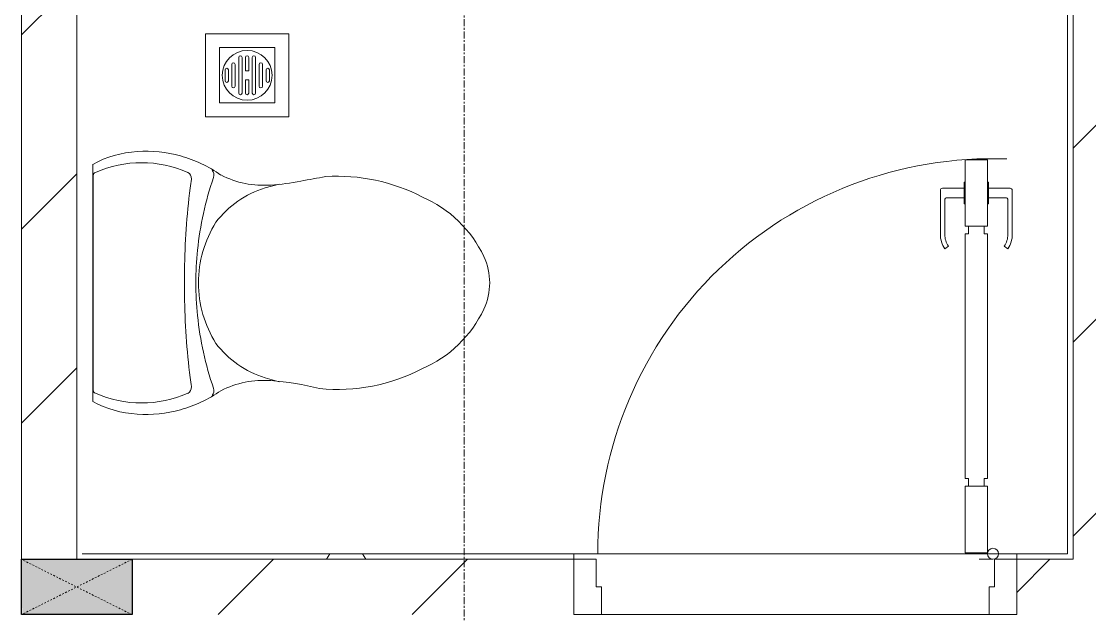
# Model space of a CAD drawing. Header units: millimetres. Extents: x 5121 to 246734, y -48180 to 129206.
# Drawn here: x 111253 to 113183, y 28837 to 29909 of the extents above; entities that cross this region are included whole.
import ezdxf

# ---------------------------------------------------------------- set-up
doc = ezdxf.new("R2010")
doc.units = ezdxf.units.MM
doc.linetypes.add('Dash', pattern=[6, 3, -3])
doc.linetypes.add('Grid Line', pattern=[22.225, 12.7, -3.175, 3.175, -3.175])
for name, color, linetype, lineweight in [('0-1', 7, 'Continuous', 5), ('A-DETL-GENF-1', 50, 'Continuous', 9), ('A-DOOR-1', 253, 'Continuous', 9), ('A-DOOR-2', 50, 'Continuous', 9), ('A-FLOR-1', 50, 'Continuous', 9), ('A-WALL-1', 250, 'Continuous', 18), ('A-WALL-2', 50, 'Continuous', 9), ('A-WALL-PATT-1', 9, 'Continuous', 9), ('I-WALL-1', 50, 'Continuous', 9), ('M-EQPM-1', 253, 'Continuous', 9), ('P-SANR-FIXT-1', 253, 'Continuous', 9), ('S-COLS-2', 10, 'Continuous', 25), ('S-COLS-3', 50, 'Continuous', 9), ('S-COLS-4', 253, 'Continuous', 9), ('S-COLS-HDLN-1', 50, 'Dash', 9), ('S-GRID-1', 1, 'Grid Line', 9)]:
    doc.layers.add(name, color=color, linetype=linetype, lineweight=lineweight)
pattern_1 = [(45, (0, 0), (-175.3625, 175.3625), [])]
pattern_2 = [(0, (0, 0), (1259.84, 314.96), [103.937, -840.943, 103.937, -840.943, -5039.36]), (0, (0, 0), (1259.84, 314.96), [-1889.76, 103.937, -1785.823, 103.937, -840.943, -2204.72]), (0, (0, 0), (1259.84, 314.96), [-4724.4, 103.937, -525.983, 103.937, -1470.863]), (120, (472.44, 157.48), (-902.6834, 933.57344), [103.937, -840.943, 103.937, -5880.303]), (120, (472.44, 157.48), (-902.6834, 933.57344), [-1048.817, -840.943, 103.937, -1785.823, -3149.6]), (120, (472.44, 157.48), (-902.6834, 933.57344), [-3779.52, 103.937, -840.943, 103.937, -2100.783]), (120, (472.44, 157.48), (-902.6834, 933.57344), [-4828.337, -525.983, 103.937, -1470.863]), (240, (629.92, 787.4), (-357.1566, -1248.53344), [103.937, -840.943, 103.937, -5880.303]), (240, (629.92, 787.4), (-357.1566, -1248.53344), [-1048.817, -840.943, 103.937, -1785.823, -3149.6]), (240, (629.92, 787.4), (-357.1566, -1248.53344), [-3779.52, 103.937, -840.943, 103.937, -2100.783]), (240, (629.92, 787.4), (-357.1566, -1248.53344), [-4828.337, -525.983, 103.937, -1470.863])]

# ---------------------------------------------------------------- blocks, each defined once
blk = doc.blocks.new('DOOR_CW_01 CANH MO-PANEL KINH - DIG_02-800x2200-CỬA NHÔM KÍNH-401063-TKCS_MB TỔNG THỂ TẦNG 1')
at = {"layer": 'A-DETL-GENF-1'}
for p, q in [((-347, -182), (-347, -62)), ((-347, -62), (-307, -62)), ((-307, -62), (-307, -182)), ((-307, -182), (-347, -182)), ((-341, -196), (-341, -182)), ((-341, -182), (-313, -182)), ((-313, -182), (-313, -196)), ((-347, -196), (-341, -196)), ((-347, -638), (-347, -196)), ((-307, -196), (-313, -196)), ((-307, -196), (-307, -638)), ((-383.9, -611.2), (-377.3, -615.8)), ((-270.1, -611.2), (-276.7, -615.8)), ((-392, -637), (-392, -716.5)), ((-384, -699.5), (-384, -637)), ((-347, -638), (-341, -638)), ((-307, -652), (-347, -652)), ((-347, -652), (-347, -772)), ((-341, -652), (-341, -638)), ((-313, -652), (-341, -652)), ((-307, -638), (-313, -638)), ((-313, -638), (-313, -652)), ((-307, -772), (-307, -652)), ((-270, -699.5), (-270, -637)), ((-262, -637), (-262, -716.5)), ((-349, -692.2), (-349, -731.8)), ((-347, -692.2), (-349, -692.2)), ((-347, -692.2), (-347, -731.8)), ((-307, -692.2), (-307, -731.8)), ((-307, -692.2), (-305, -692.2)), ((-305, -692.2), (-305, -731.8)), ((-349, -703.5), (-380, -703.5)), ((-305, -703.5), (-274, -703.5)), ((-349, -720.5), (-388, -720.5)), ((-349, -731.8), (-347, -731.8)), ((-305, -731.8), (-307, -731.8)), ((-305, -720.5), (-266, -720.5)), ((-347, -772), (-307, -772))]:
    blk.add_line(p, q, dxfattribs=at)
blk.add_circle((-357, -60), 10, dxfattribs=at)
for centre, radius, start, end in [((-357, -60), 714, 268, 0), ((-347, -637), 45, 145, 180), ((-347, -637), 37, 145, 180), ((-307, -637), 37, 0, 35), ((-307, -637), 45, 360, 35), ((-380, -699.5), 4, 180, 270), ((-274, -699.5), 4, 270, 0), ((-388, -716.5), 4, 180, 270), ((-266, -716.5), 4, 270, 0)]:
    blk.add_arc(centre, radius, start, end, dxfattribs=at)
at = {"layer": 'A-DOOR-2'}
for p, q in [((-400, -50), (-400, 50)), ((-400, 50), (-350, 50)), ((-350, 50), (-350, 0)), ((350, 0), (350, 50)), ((350, 50), (400, 50)), ((400, 50), (400, -50)), ((-360, 0), (-360, -50)), ((-350, 0), (-360, 0)), ((360, 0), (350, 0)), ((360, -50), (360, 0)), ((-360, -50), (-400, -50)), ((-357, -50), (-332, -50)), ((400, -50), (360, -50))]:
    blk.add_line(p, q, dxfattribs=at)
blk = doc.blocks.new('TOILET - TOILET-348229-TKCS_MB TỔNG THỂ TẦNG 1')
at = {"layer": 'P-SANR-FIXT-1'}
for p, q in [((214.2, -19.1), (-214.2, -19.1)), ((194, -19.9), (-194, -19.9)), ((-171.7, -330.3), (-178.6, -355.5)), ((171.7, -330.3), (178.6, -355.5))]:
    blk.add_line(p, q, dxfattribs=at)
for centre, radius, start, end in [((-46.1, -111.1), 191.6, 151.2809, 176.4513), ((46.1, -111.1), 191.6, 3.5487, 28.7191), ((-9.8, -107.2), 207.3, 156.2862, 203.7138), ((-193.7, -26.4), 6.48, 92.3168, 156.2862), ((193.7, -26.4), 6.48, 23.7138, 87.6832), ((9.8, -107.2), 207.3, 336.2862, 23.7138), ((1.9, -114.1), 239.7, 176.4513, 195.2961), ((-1.9, -114.1), 239.7, 344.7039, 3.5487), ((-4, -115.7), 233.6, 195.2961, 215.2147), ((-189.1, -185.5), 11.7, 205.4105, 277.5788), ((-14.3, -1400.4), 1215.6, 90.3974, 97.407), ((0, -3462.8), 3278, 89.6026, 90.3974), ((14.3, -1400.4), 1215.6, 82.593, 89.6026), ((189.1, -185.5), 11.7, 262.4212, 334.5895), ((4, -115.7), 233.6, 324.7853, 344.7039), ((0.6, -792.1), 586.9, 95.8322, 108.9927), ((178.9, -2951.3), 2778.4, 97.2351, 97.5788), ((0, -416), 206.1, 90, 122.0732), ((0, -786.7), 581.5, 84.1678, 95.8322), ((0, -416), 206.1, 57.9268, 90), ((-0.6, -792.1), 586.9, 71.0073, 84.1678), ((-178.9, -2951.3), 2778.4, 82.4212, 82.7649), ((-195, -224.1), 13.8, 230.6724, 288.9927), ((-343.5, -327.4), 167.3, 355.4559, 27.38), ((-0.4, -384), 179.5, 127.4036, 162.5964), ((0.4, -384), 179.5, 17.4036, 52.5964), ((343.5, -327.4), 167.3, 152.62, 184.5441), ((195, -224.1), 13.8, 251.0073, 309.3276), ((-719.2, -297.5), 544.3, 346.0536, 355.4559), ((719.2, -297.5), 544.3, 184.5441, 190.2879), ((-1948.3, -805.1), 2171.2, 9.681, 10.8949), ((137.1, -461.2), 329.8, 174.3487, 207.6878), ((-137.1, -461.2), 329.8, 332.3122, 3.6835), ((45.1, -528.6), 217.6, 203.2216, 244.7718), ((-45.1, -528.6), 217.6, 295.2282, 336.7784), ((0, -624.4), 111.7, 244.7718, 295.2282)]:
    blk.add_arc(centre, radius, start, end, dxfattribs=at)
blk = doc.blocks.new('THU NUOC - THU NUOC-V72-TKCS_MB TỔNG THỂ TẦNG 1')
at = {"layer": 'M-EQPM-1'}
for p, q in [((-66.3, 70.6), (-66.3, -79.4)), ((83.7, 70.6), (-66.3, 70.6)), ((83.7, -79.4), (83.7, 70.6)), ((58.7, 45.6), (-41.3, 45.6)), ((-41.3, 45.6), (-41.3, -54.4)), ((58.7, -54.4), (58.7, 45.6)), ((-11, 23.3), (28.5, 23.3)), ((-1.1, 35.6), (18.5, 35.6)), ((18.5, 29.6), (-1.1, 29.6)), ((-23.3, 10.8), (40.9, 10.8)), ((40.9, 4.8), (-23.3, 4.8)), ((28.5, 17.3), (-11, 17.3)), ((-23.3, -1.2), (0.7, -1.2)), ((0.7, -7.2), (-23.3, -7.2)), ((-23.3, -13.6), (40.9, -13.6)), ((0.7, -1.2), (0.7, -7.2)), ((16.7, -1.2), (40.9, -1.2)), ((16.7, -7.2), (16.7, -1.2)), ((40.9, -7.2), (16.7, -7.2)), ((40.9, -19.6), (-23.3, -19.6)), ((-11, -26.1), (28.5, -26.1)), ((28.5, -32.1), (-11, -32.1)), ((-1.1, -38.5), (18.5, -38.5)), ((-41.3, -54.4), (58.7, -54.4)), ((18.5, -44.5), (-1.1, -44.5)), ((-66.3, -79.4), (83.7, -79.4))]:
    blk.add_line(p, q, dxfattribs=at)
for centre, radius, start, end in [((8.7, -4.4), 45, 0, 180), ((8.7, -4.4), 45, 0, 180), ((-11, 20.3), 3, 90, 270), ((-1.1, 32.6), 3, 90, 270), ((18.5, 32.6), 3, 270, 90), ((28.5, 20.3), 3, 270, 90), ((-23.3, 7.8), 3, 90, 270), ((40.9, 7.8), 3, 270, 90), ((8.7, -4.4), 45, 180, 360), ((8.7, -4.4), 45, 180, 360), ((-23.3, -4.2), 3, 90, 270), ((-23.3, -16.6), 3, 90, 270), ((40.9, -4.2), 3, 270, 90), ((40.9, -16.6), 3, 270, 90), ((-11, -29.1), 3, 90, 270), ((-1.1, -41.5), 3, 90, 270), ((18.5, -41.5), 3, 270, 90), ((28.5, -29.1), 3, 270, 90)]:
    blk.add_arc(centre, radius, start, end, dxfattribs=at)
blk = doc.blocks.new('G1_SOF - BO TRU - 100x200-V75-TKCS_MB TỔNG THỂ TẦNG 1')
at = {"layer": 'S-COLS-3'}
blk.add_hatch(color=256, dxfattribs=at).paths.add_polyline_path([(-50, 0), (-49.6, -100), (50, -100), (50, 100), (-50, 98.4), (-50, 47)])
at = {"layer": 'S-COLS-2'}
for p, q in [((-50, 100), (50, 100)), ((-50, -100), (-50, 100)), ((50, 100), (50, -100)), ((50, -100), (-50, -100))]:
    blk.add_line(p, q, dxfattribs=at)
at = {"layer": 'S-COLS-HDLN-1'}
for p, q in [((50, -100), (-50, 100)), ((-50, -100), (50, 100))]:
    blk.add_line(p, q, dxfattribs=at)
blk = doc.blocks.new('NCV_TKTC_TANG 1_rvt-1-TKCS_MB TỔNG THỂ TẦNG 1')
at = {"layer": 'A-WALL-PATT-1'}
h = blk.add_hatch(dxfattribs=at)
h.set_pattern_fill('FP_2', color=256, style=0, pattern_type=2)
h.set_pattern_definition(pattern_1)
h.paths.add_polyline_path([(111306, 28936.9), (111352.6, 28936.9), (111352.6, 31236.9), (111252.6, 31236.9), (111252.7, 28936.9), (111305.6, 28936.9)])
h.paths.add_polyline_path([(111352.6, 31336.9), (111352.6, 33336.9), (111252.6, 33336.9), (111252.7, 31336.9), (111347.8, 31336.9)])
h = blk.add_hatch(dxfattribs=at)
h.set_pattern_fill('FP_11', color=256, style=0, pattern_type=2)
h.set_pattern_definition(pattern_2)
h.paths.add_polyline_path([(113152.6, 28936.9), (113151.8, 30886.5), (113142.6, 30886.5), (113142.6, 28936.9)])
h = blk.add_hatch(dxfattribs=at)
h.set_pattern_fill('FP_2', color=256, style=0, pattern_type=2)
h.set_pattern_definition(pattern_1)
h.paths.add_polyline_path([(113252.6, 28936.9), (113252.6, 30886.9), (113152.6, 30886.9), (113152.6, 28936.9), (113249.1, 28936.9)])
h = blk.add_hatch(dxfattribs=at)
h.set_pattern_fill('FP_11', color=256, style=0, pattern_type=2)
h.set_pattern_definition(pattern_2)
h.paths.add_polyline_path([(112250.9, 28936.9), (112250.9, 28946.9), (111352.6, 28946.9), (111352.6, 28936.9), (112022.4, 28936.9)])
h.paths.add_polyline_path([(113142.6, 28936.9), (113139.1, 28946.9), (113050.9, 28946.9), (113050.9, 28936.9)])
h = blk.add_hatch(dxfattribs=at)
h.set_pattern_fill('FP_2', color=256, style=0, pattern_type=2)
h.set_pattern_definition(pattern_1)
h.paths.add_polyline_path([(112250.9, 28836.9), (112250.9, 28936.9), (111452.6, 28936.9), (111452.6, 28836.9), (111922.9, 28836.9)])
h.paths.add_polyline_path([(113050.9, 28836.9), (113350.5, 28837.4), (113350.5, 28936.9), (113050.9, 28936.9), (113050.9, 28837.4)])
h.paths.add_polyline_path([(114552.6, 28836.9), (114552.6, 28936.9), (114250.5, 28936.9), (114250.5, 28836.9), (114288.6, 28836.9)])
h.paths.add_polyline_path([(116252.6, 28836.9), (116252.6, 28936.9), (114752.6, 28936.9), (114752.6, 28836.9), (116244.4, 28836.9)])
at = {"layer": 'A-FLOR-1'}
blk.add_line((113000.9, 28836.9), (112300.9, 28836.9), dxfattribs=at)
at = {"layer": 'A-WALL-1'}
for p, q in [((111252.6, 31236.9), (111252.6, 28936.9)), ((113152.6, 30886.9), (113152.6, 28936.9)), ((113152.6, 28936.9), (113152.6, 30886.9)), ((113142.6, 30876.9), (113142.6, 28946.9)), ((111352.6, 28936.9), (111352.6, 28946.9)), ((111352.6, 28946.9), (111352.6, 28936.9)), ((112250.9, 28946.9), (111362.6, 28946.9)), ((112250.9, 28936.9), (112250.9, 28946.9)), ((113142.6, 28946.9), (113050.9, 28946.9)), ((113050.9, 28946.9), (113050.9, 28936.9)), ((113152.6, 28936.9), (113142.6, 28936.9)), ((113142.6, 28936.9), (113152.6, 28936.9))]:
    blk.add_line(p, q, dxfattribs=at)
at = {"layer": 'A-WALL-2'}
for p, q in [((111352.6, 28946.9), (111352.6, 31236.9)), ((112250.9, 28936.9), (111452.6, 28936.9)), ((111452.6, 28936.9), (112250.9, 28936.9)), ((113142.6, 28936.9), (113050.9, 28936.9)), ((113050.9, 28936.9), (113142.6, 28936.9)), ((113000.9, 28836.9), (112300.9, 28836.9))]:
    blk.add_line(p, q, dxfattribs=at)
at = {"layer": 'I-WALL-1'}
blk.add_line((112250.9, 28946.9), (113050.9, 28946.9), dxfattribs=at)
at = {"layer": 'A-DOOR-1', "rotation": 180}
blk.add_blockref('DOOR_CW_01 CANH MO-PANEL KINH - DIG_02-800x2200-CỬA NHÔM KÍNH-401063-TKCS_MB TỔNG THỂ TẦNG 1', (112650.9, 28886.9), dxfattribs=at)
at = {"layer": 'M-EQPM-1', "rotation": 90.0000000000005}
blk.add_blockref('THU NUOC - THU NUOC-V72-TKCS_MB TỔNG THỂ TẦNG 1', (111656.1, 29802.8), dxfattribs=at)
at = {"layer": 'P-SANR-FIXT-1', "rotation": 89.99999999999946}
blk.add_blockref('TOILET - TOILET-348229-TKCS_MB TỔNG THỂ TẦNG 1', (111362.6, 29436.5), dxfattribs=at)
at = {"layer": 'S-COLS-4', "rotation": 90.00000000000037}
blk.add_blockref('G1_SOF - BO TRU - 100x200-V75-TKCS_MB TỔNG THỂ TẦNG 1', (111352.6, 28886.9), dxfattribs=at)

msp = doc.modelspace()

# ---------------------------------------------------------------- linework, layer by layer
at = {"layer": 'S-GRID-1'}
msp.add_line((112052.6, 23210.6), (112052.6, 78232.7), dxfattribs=at)

# ---------------------------------------------------------------- block references
at = {"layer": '0-1'}
msp.add_blockref('NCV_TKTC_TANG 1_rvt-1-TKCS_MB TỔNG THỂ TẦNG 1', (0, 0), dxfattribs=at)

doc.saveas('drawing.dxf')
